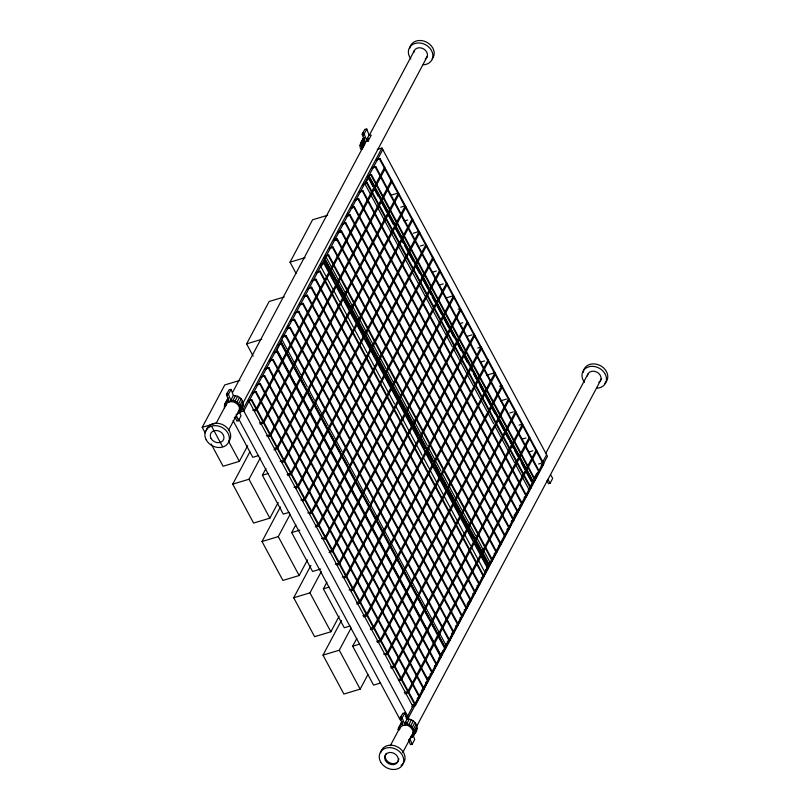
<?xml version="1.0" encoding="UTF-8"?>
<svg xmlns="http://www.w3.org/2000/svg" width="810" height="810" viewBox="0 0 810 810"><rect width="100%" height="100%" fill="white"/><g stroke="black" fill="none" stroke-linecap="round" stroke-linejoin="round"><path stroke-width="1.21" d="M224.461 407.987L224.674 404.271L228.177 397.821L226.881 401.203M225.666 406.337C227.185 396.535 243.83 403.927 238.282 411.804M235.194 416.998L236.733 421.008L238.423 420.734L236.115 414.71L239.436 412.634L243.334 404.392C243.405 399.239 238.282 395.3 233.361 395.452L231.052 389.428L229.027 389.752L226.435 394.632L229.23 401.902M240.357 411.065L243.334 404.392M360.906 149.485C358.425 145.243 361.898 141.061 363.903 137.437L360.389 143.876M361.392 145.952L363.974 141.072L364.733 144.241L362.141 149.111L361.392 145.952L362.748 142.499M362.981 139.006L360.005 145.678M400.596 724.788L401.892 721.416L398.004 729.658L399.036 727.714M399.381 729.931L400.464 727.117L402.945 725.487L400.15 718.217L402.742 713.347L404.767 713.013L407.076 719.037L404.494 723.907C412.3 722.652 419.003 735.217 409.992 738.274M414.072 734.66C420.572 728.787 415.176 718.45 407.076 719.037M205.203 432.904L202.216 427.346L224.755 384.952L239.851 380.416M253.155 356.106L246.594 343.875L269.133 301.492L284.229 296.956M295.994 273.304L290.031 262.187L312.569 219.804L327.665 215.257M364.945 141.507L362.161 134.237L364.753 129.367L366.778 129.033L369.087 135.057L366.495 139.927L368.641 140.1L371.233 135.23L369.087 135.057M366.97 141.183L364.186 133.903L366.778 129.033M361.311 142.307L364.257 138.145M231.255 401.568L228.46 394.298L231.052 389.428M361.533 147.541L364.125 142.661M224.289 406.073L226.355 402.175M224.674 404.271L228.531 398.54M216.057 423.508L226.152 404.534M232.673 392.263L366.788 140.029M369.755 134.45L414.264 50.746M361.705 144.443L363.629 142.115L366.788 141.163L368.337 138.237M233.361 395.452L230.779 400.322C235.69 400.17 240.823 404.109 240.742 409.263M232.915 400.494L235.507 395.624M235.032 401.152L237.624 396.282M236.976 402.256L239.568 397.376M238.616 403.724L241.208 398.854M239.841 405.466L242.433 400.596M240.57 407.349L243.162 402.479M228.521 430.282L239.203 410.194M242.767 403.501L427.315 56.406M239.436 412.634L242.949 406.195M240.661 410.103L242.98 409.404L381.955 148.038L547.449 456.303L539.126 471.936M238.423 420.734L241.015 415.864L239.466 411.844M382.796 149.597L243.82 410.964L239.173 412.361M286.973 348.988L282.194 340.078L277.01 349.819L288.37 370.98M328.941 269.406L324.162 260.496L326.227 257.256L386.016 368.631M372.985 186.594L368.196 177.684L370.261 174.433M370.605 346.133L324.567 260.375L321.043 266.996L325.833 275.906M362.85 184.852L365.087 184.184L368.601 177.552L373.39 186.462M247.951 401.537L251.829 399.755L415.641 704.913M252.224 393.498L256.102 391.716L419.914 696.873M256.497 385.459L260.375 383.677L424.197 688.834M260.779 377.419L264.647 375.637L428.47 680.795M265.052 369.38L268.92 367.598L432.742 672.756M269.325 361.341L273.193 359.559L437.015 664.716M274.762 352.957L277.476 351.52L441.288 656.677M277.87 345.262L281.748 343.481L445.561 648.638M282.143 337.223L286.021 335.451L449.833 640.599L447.515 641.297M287.58 328.84L290.294 327.412L454.106 632.559L451.788 633.258M290.699 321.145L294.567 319.373L458.389 624.52M294.972 313.116L298.839 311.334L462.662 616.481M300.409 304.722L303.112 303.294L466.935 608.452M304.682 296.683L307.395 295.255L471.207 600.413L468.889 601.111M307.79 288.998L311.668 287.216L475.48 592.373M312.063 280.959L315.94 279.177L479.753 584.334M316.335 272.919L320.213 271.137L484.026 576.295M320.608 264.88L324.486 263.098L488.308 568.255M324.891 256.841L328.759 255.059L492.581 560.216M329.164 248.802L333.031 247.02L496.854 552.177M334.601 240.418L337.304 238.99L501.127 544.138M337.709 232.723L341.587 230.951L505.399 536.098M341.982 224.684L345.86 222.912L509.672 528.059L507.354 528.758M347.419 216.3L350.133 214.873L513.945 520.02L511.626 520.719M351.692 208.261L354.405 206.833L518.218 511.991L515.899 512.689M354.81 200.576L358.678 198.794L522.501 503.952M359.083 192.537L362.951 190.755L526.773 495.912M364.52 184.143L367.224 182.716L531.046 487.873M367.629 176.458L371.496 174.677L535.319 479.834M371.901 168.419L375.779 166.637L539.592 471.795M376.174 160.38L380.052 158.598L543.864 463.755L415.257 705.642L411.774 706.684M384.699 167.255L256.081 409.141L252.598 410.184M385.327 168.419L256.709 410.305L254.391 411.004M211.167 444.022L223.104 466.256L239.365 461.356L247.668 445.743M391.584 180.093L262.977 421.98L259.494 423.033M392.212 181.268L263.604 423.144L260.121 424.197M278.164 502.554L269.862 518.167L253.601 523.058L232.713 484.147L249.915 451.808M398.479 192.942L269.872 434.818L266.389 435.871M399.107 194.106L270.5 435.983L268.171 436.691M232.713 484.147L248.974 479.257L260.243 458.065M289.089 512.386L283.277 514.137L262.389 475.227L265.953 468.534M406.002 206.945L277.395 448.831L273.901 449.874M412.27 218.619L283.662 460.505L280.169 461.548M412.897 219.783L284.28 461.67L281.961 462.368M419.793 232.622L291.175 474.508L287.692 475.561M307.466 559.902L299.163 575.525L282.903 580.416L262.015 541.505L280.402 506.928M426.06 244.296L297.442 486.182L293.959 487.235M426.678 245.47L298.07 487.347L295.751 488.045M262.015 541.505L278.275 536.615L290.132 514.299M432.945 257.145L304.337 499.021L300.854 500.074M433.573 258.309L304.965 500.195L302.636 500.894M320.709 569.035L312.579 571.485L291.691 532.575L295.842 524.769M439.84 269.983L311.232 511.859L307.749 512.912M440.468 271.147L311.86 513.034L309.531 513.732M446.735 282.822L318.127 524.708L315.799 525.406M447.363 283.986L318.745 525.872L315.262 526.915M453.63 295.66L325.012 537.546L321.529 538.589M339.157 616.177L330.855 631.79L314.594 636.68L293.706 597.77L310.908 565.421M454.258 296.825L325.64 538.711L323.322 539.409M293.706 597.77L309.967 592.879L321.236 571.688M461.143 309.673L332.535 551.549L329.052 552.602M350.082 626.008L344.27 627.75L323.382 588.84L326.946 582.147M467.41 321.347L338.803 563.223L335.32 564.276M468.038 322.512L339.43 564.398L337.102 565.096M474.306 334.186L345.698 576.062L342.215 577.115M474.933 335.35L346.326 577.236L343.997 577.935M481.828 348.189L353.221 590.075L350.892 590.774M367.872 674.639L360.156 689.138L343.896 694.038L323.008 655.128L341.395 620.551M488.096 359.863L359.478 601.749L357.159 602.448M488.724 361.027L360.106 602.913L356.623 603.966M323.008 655.128L339.268 650.227L351.135 627.922M494.991 372.701L366.373 614.587L362.89 615.64M495.619 373.876L367.001 615.752L363.518 616.805M380.548 683.012L373.572 685.108L352.684 646.198L356.835 638.391M502.504 386.714L373.896 628.601L370.413 629.643M508.771 398.388L380.163 640.264L376.68 641.317M509.399 399.553L380.791 641.439L377.308 642.482M515.666 411.227L387.058 653.113L383.575 654.156M516.294 412.391L387.686 654.278L385.358 654.976M523.189 425.23L394.571 667.116L391.088 668.169M529.456 436.904L400.839 678.79L398.52 679.489M530.084 438.078L401.466 679.954L399.148 680.653M536.352 449.752L407.734 691.629L404.251 692.682M536.969 450.917L408.361 692.803L404.878 693.846M404.97 725.163L402.175 717.883L404.767 713.013M398.388 727.856L402.246 722.125M390.258 745.787L399.755 727.927M545.737 453.377L587.868 374.129M412.978 706.067L407.632 716.121L405.314 716.82M427.234 679.256L428.419 677.018M445.054 645.752L446.239 643.515M467.026 604.422L468.21 602.184M487.215 566.443L488.41 564.206M513.945 516.183L515.13 513.945M534.134 478.204L536.514 473.739M542.447 462.561L546.608 454.744M443.171 650.562L440.832 654.976L393.002 565.876M442.797 643.92L444.994 647.139L446.006 645.236L419.104 595.117M484.866 572.154L488.389 565.532L475.237 541.029M530.074 487.124L532.423 482.709L388.334 214.306M406.144 718.369L408.473 717.67L415.601 704.265M416.785 702.037L442.321 654.004M443.515 651.777L511.211 524.434M512.406 522.207L537.941 474.174M403.096 725.416L404.777 725.142L406.337 722.226M406.63 724.079L409.222 719.209M408.746 724.737L411.338 719.867M410.69 725.841L413.282 720.971M412.33 727.309L414.923 722.439M413.556 729.051L416.148 724.18M402.722 752.561L413.404 732.473M414.285 730.944L416.877 726.074M416.968 725.77L601.516 378.675M411.763 737.464L413.839 733.566M414.457 732.858L417.049 727.977M413.151 736.229L416.664 729.79M546.882 480.877L548.572 483.752L550.132 483.216L552.714 478.345L550.466 474.498M408.524 739.581L410.447 744.603L412.138 744.319L414.72 739.449L413.181 735.439M363.488 133.356L363.174 133.67M227.337 393.822L227.073 395.047M401.051 717.407L401.426 718.024M401.487 718.946L400.788 718.642M240.641 408.999L242.028 407.764M410.832 736.422C416.31 732.442 410.437 724.423 404.777 725.142M362.698 141.072L364.47 140.262M226.982 401.466L228.754 400.656M400.697 725.051L402.469 724.241M377.308 149.435L381.955 148.038M376.569 159.651L380.052 158.598M372.286 167.69L375.779 166.637M368.013 175.73L371.496 174.677M363.741 183.769L367.224 182.716M359.468 191.808L362.951 190.755M356.359 199.493L358.678 198.794M390.349 195.382L397.325 193.286M350.922 207.876L354.405 206.833M346.65 215.916L350.133 214.873M343.531 223.611L345.86 222.912M400.727 207.178L405.375 205.78L276.767 447.657L274.438 448.355M338.094 231.994L341.587 230.951M333.821 240.033L337.304 238.99M404.139 221.069L407.622 220.016M329.548 248.073L333.031 247.02M290.031 262.187L305.127 257.641M325.276 256.112L328.759 255.059M323.99 257.934L326.227 257.256M413.353 233.209L419.165 231.457L290.547 473.344L287.064 474.387M321.003 264.151L324.486 263.098M316.73 272.19L320.213 271.137M420.248 246.048L423.731 244.995M313.612 279.875L315.94 279.177M309.339 287.914L311.668 287.216M303.902 296.298L307.395 295.255M299.629 304.337L303.112 303.294M296.521 312.032L298.839 311.334M432.874 272.079L436.357 271.026M291.084 320.416L294.567 319.373M286.811 328.455L290.294 327.412M439.769 284.917L443.252 283.865M246.594 343.875L261.691 339.339M282.538 336.494L286.021 335.451M279.42 344.179L281.748 343.481M445.5 298.11L452.466 296.014M273.983 352.573L277.476 351.52M269.71 360.612L273.193 359.559M458.197 309.197L460.525 308.499L331.908 550.385L329.589 551.083M266.601 368.297L268.92 367.598M262.329 376.336L264.647 375.637M256.892 384.73L260.375 383.677M459.28 323.787L462.773 322.744M252.619 392.759L256.102 391.716M249.5 400.454L251.829 399.755M467.34 336.282L471.987 334.884M202.216 427.346L216.159 423.144M234.222 417.717L236.54 417.018M477.718 348.067L481.201 347.024L352.593 588.91L349.1 589.953M481.12 361.959L484.613 360.916M486.861 375.151L493.827 373.056M258.592 455.574L252.781 457.326L233.088 420.633M499.557 386.248L501.876 385.55L373.268 627.426L370.95 628.125M500.641 400.828L506.452 399.087M262.389 475.227L268.201 473.475M509.854 412.978L513.348 411.925M519.078 425.118L522.561 424.065L393.954 665.952L390.46 666.995M522.48 439L525.973 437.957M529.375 451.848L532.858 450.795M291.691 532.575L299.822 530.125M538.589 463.988L543.237 462.591L414.629 704.467L412.31 705.166M541.151 465.183L543.48 464.484L379.657 159.337M536.878 473.222L539.207 472.524L375.384 167.366M532.605 481.261L534.934 480.563L371.112 175.405M528.333 489.301L530.651 488.602L366.839 183.445M524.06 497.34L526.378 496.641L362.566 191.484M519.787 505.379L522.106 504.681L358.293 199.523M515.514 513.418L517.833 512.72L354.021 207.562M511.242 521.458L513.56 520.759L349.738 215.602M506.959 529.497L509.287 528.798L345.465 223.641M323.382 588.84L329.194 587.098M498.413 545.565L500.742 544.867L336.919 239.719M494.14 553.605L496.459 552.906L332.647 247.759M488.389 565.532L490.05 562.413L476.887 537.911M485.595 569.683L487.914 568.985L324.101 263.827M481.322 577.722L483.641 577.024L319.828 271.866M477.039 585.762L479.368 585.063L315.546 279.906M472.767 593.801L475.095 593.102L311.273 287.945M468.494 601.84L470.823 601.141L307 295.984M464.221 609.879L466.55 609.181L302.727 304.023M352.684 646.198L359.66 644.102M459.948 617.919L462.267 617.22L298.455 312.063M455.676 625.958L457.994 625.259L294.182 320.102M451.403 633.987L453.721 633.288L289.909 328.141M447.13 642.026L449.449 641.328L285.626 336.18M438.575 658.105L440.903 657.406L277.081 352.259M434.302 666.144L436.63 665.445L272.808 360.288M430.029 674.183L432.348 673.485L268.535 368.327M425.756 682.222L428.075 681.524L264.262 376.367M421.483 690.262L423.802 689.563L259.99 384.406M417.211 698.301L419.529 697.602L255.717 392.445M399.502 718.561L401.831 717.862M362.161 134.237L364.186 133.903M226.435 394.632L228.46 394.298M400.15 718.217L402.175 717.883M366.788 141.163L368.57 141.304M363.062 133.427L363.437 134.035M362.799 134.662L363.174 135.27M547.874 479.378L550.132 483.216M369.249 176.347L387.787 210.873M388.982 213.101L429.037 287.712M430.231 289.94L442.786 313.328M443.981 315.556L470.286 364.561M471.481 366.788L518.714 454.774M519.909 457.002L533.061 481.505L505.754 431.507M368.844 176.469L373.623 185.379M374.817 187.606L380.801 198.744M381.996 200.971L387.372 210.995M388.567 213.222L401.122 236.611M402.327 238.839L422.05 275.592M423.245 277.82L428.632 287.844M429.826 290.071L435.8 301.199M436.995 303.426L442.382 313.45M443.576 315.677L463.31 352.431M464.505 354.658L504.559 429.28M374.584 188.69L387.139 212.078M374.777 189.925L378.361 196.607M381.348 202.176L386.734 212.2M388.527 215.541L393.306 224.451M395.705 228.906L400.484 237.816M402.276 241.157L403.471 243.385M404.666 245.612L407.663 251.181M409.455 254.522L413.039 261.205M416.026 266.774L419.62 273.456M422.607 279.025L427.984 289.048M429.776 292.39L430.971 294.617M432.175 296.845L435.162 302.413M436.954 305.755L441.733 314.665M443.526 318.006L448.912 328.03M450.107 330.257L453.691 336.94M457.285 343.622L460.87 350.305M463.857 355.873L467.441 362.556M471.035 369.238L472.23 371.466M473.425 373.693L476.412 379.262M479.996 385.945L482.993 391.513M484.785 394.855L490.161 404.878M491.356 407.106L494.95 413.788M498.535 420.461L503.911 430.485M505.116 432.712L508.7 439.395M509.895 441.622L511.09 443.85M512.284 446.077L513.479 448.305M514.674 450.532L517.671 456.101M521.255 462.783L524.84 469.466M526.034 471.693L531.421 481.717M365.087 184.184L411.115 269.933M412.31 272.16L432.044 308.914M433.239 311.141L445.794 334.53M446.988 336.757L452.375 346.781M453.57 349.009L459.543 360.146M460.738 362.374L473.303 385.762M474.498 387.99L487.053 411.379M488.248 413.606L493.624 423.63M494.819 425.858L500.803 436.995M501.998 439.222L514.553 462.601M515.747 464.829L528.9 489.331M351.904 205.214L353.059 207.38M347.632 213.253L348.786 215.419M341.192 231.68L505.015 536.827M339.663 230.415L340.818 232.581M334.803 237.37L336.545 240.61M328.374 255.798L492.186 560.945M387.21 370.858L420.694 433.218M421.888 435.446L427.265 445.47M428.46 447.697L434.443 458.835M435.638 461.062L441.015 471.086M442.219 473.313L448.193 484.451M449.388 486.678L461.943 510.067M463.138 512.295L475.693 535.683M325.215 259.17L343.744 293.696M344.938 295.923L357.493 319.302M358.688 321.529L371.253 344.918M372.448 347.146L385.003 370.534M386.198 372.762L398.753 396.151M399.948 398.378L419.681 435.132M420.876 437.359L426.252 447.383M427.447 449.611L440.002 473M441.197 475.227L460.93 511.981M462.125 514.208L488.43 563.203M324.81 259.291L329.589 268.201M330.784 270.429L370.838 345.04M372.641 348.381L412.695 423.002M413.89 425.23L419.266 435.253M420.461 437.481L426.445 448.618M427.639 450.846L453.944 499.851M455.139 502.078L460.525 512.102M461.72 514.33L467.694 525.467M468.889 527.695L474.275 537.719M475.47 539.946L481.444 551.073M482.649 553.301L488.025 563.325M371.8 348.361L405.283 410.731M406.478 412.958L411.855 422.982M413.049 425.199L419.033 436.337M420.228 438.564L425.615 448.588M426.809 450.816L432.783 461.953M433.978 464.181L446.533 487.569M447.727 489.797L460.283 513.186M461.477 515.413L474.042 538.802M330.146 271.633L333.73 278.316M337.314 284.998L340.301 290.567M341.496 292.795L342.701 295.022M343.896 297.25L349.272 307.274M351.064 310.615L356.451 320.638M357.645 322.866L363.619 334.003M366.616 339.572L370.2 346.255M371.395 348.482L374.979 355.165M376.174 357.392L377.369 359.62M378.574 361.847L381.561 367.416M382.755 369.643L383.95 371.871M385.145 374.099L391.129 385.236M394.116 390.805L397.7 397.487M398.895 399.715L404.281 409.738M406.073 413.08L411.45 423.103M412.644 425.331L418.031 435.355M419.823 438.696L422.81 444.255M424.005 446.482L425.199 448.71M426.394 450.937L429.391 456.506M430.586 458.733L431.781 460.961M435.365 467.643L438.949 474.326M440.154 476.553L445.53 486.577M447.322 489.918L452.709 499.942M453.904 502.17L456.891 507.738M458.085 509.966L459.28 512.193M461.072 515.535L470.64 533.355M471.835 535.582L473.03 537.81M476.624 544.492L480.806 552.288M483.195 556.743L486.78 563.426M327.027 278.134L339.582 301.522M340.777 303.75L353.332 327.139M354.527 329.366L367.082 352.755M368.277 354.983L380.832 378.371M382.026 380.599L394.581 403.987M395.776 406.215L422.091 455.22M423.286 457.447L443.009 494.191M444.204 496.419L470.519 545.424M471.714 547.651L484.269 571.04M287.793 325.792L288.947 327.959M284.097 334.915L285.262 337.071M288.168 351.216L300.723 374.605M301.917 376.832L307.304 386.856M308.499 389.083L314.472 400.221M315.677 402.449L328.232 425.827M329.427 428.055L341.982 451.443M343.177 453.671L355.732 477.06M356.926 479.287L369.481 502.676M370.676 504.903L417.909 592.89M281.171 341.982L285.96 350.892M287.155 353.119L299.71 376.508M300.905 378.736L306.291 388.759M307.486 390.987L327.21 427.741M328.404 429.968L340.959 453.357M342.164 455.584L354.719 478.973M355.914 481.201L368.469 504.589M369.664 506.817L382.219 530.206M383.413 532.433L395.968 555.812M397.163 558.039L409.718 581.428M410.913 583.656L416.897 594.793M418.092 597.021L444.994 647.139M280.766 342.114L281.961 344.331M283.166 346.558L285.555 351.013M289.737 358.81L292.126 363.265M295.123 368.833L298.708 375.516M301.097 379.971L304.084 385.54M307.678 392.222L310.068 396.677M313.652 403.36L316.639 408.928M319.029 413.383L320.233 415.611M324.415 423.407L326.805 427.862M330.986 435.658L333.983 441.227M336.373 445.682L339.957 452.365M342.346 456.82L345.343 462.388M348.928 469.071L351.317 473.526M356.106 482.436L357.899 485.777M360.288 490.232L361.483 492.46M365.664 500.256L368.064 504.711M372.246 512.507L375.233 518.076M377.622 522.531L381.216 529.213M383.606 533.668L387.19 540.351M390.177 545.92L392.577 550.375M397.356 559.285L399.148 562.626M401.537 567.081L402.732 569.308M406.924 577.095L409.313 581.55M413.495 589.346L416.492 594.915M418.881 599.37L423.66 608.28M424.855 610.507L428.45 617.19M431.436 622.758L433.826 627.213M438.605 636.123L440.397 639.465M281.353 344.22L445.176 649.367M289.565 373.207L309.298 409.961M310.493 412.189L336.798 461.194M337.993 463.421L350.548 486.81M351.742 489.037L391.807 563.649M270.692 357.949L271.856 360.106M251.434 400.484L415.257 705.642M248.994 401.223L412.817 706.371M242.98 409.404L408.473 717.67M238.677 418.972L400.342 720.12M228.623 441.349L239.365 461.356M248.974 479.257L269.862 518.167M309.967 592.879L330.855 631.79M278.275 536.615L299.163 575.525M339.268 650.227L360.156 689.138M211.916 426.86L222.355 446.32M409.819 738.295L412.138 744.319M206.287 430.849A12.747 10.378 28 0 1 222.689 424.673A12.747 10.378 28 0 1 228.744 441.551M410.862 58.928A12.747 10.378 28 0 1 414.71 43.538A12.747 10.378 28 0 1 432.115 51.83A12.747 10.378 28 0 1 423.215 64.81M409.779 48.134A12.747 10.378 28 0 1 426.181 41.958A12.747 10.378 28 0 1 432.236 58.836M413.778 52.549A7.128 5.802 28 0 1 423.559 48.863A7.128 5.802 28 0 1 425.23 59.039M398.884 758.869A7.128 5.802 28 0 1 389.944 762.969A7.128 5.802 28 0 1 386.279 753.411M380.639 752.824A12.747 10.378 28 0 1 398.51 747.448A12.747 10.378 28 0 1 401.031 765.359M584.466 382.31A12.747 10.378 28 0 1 588.313 366.93A12.747 10.378 28 0 1 605.718 375.222A12.747 10.378 28 0 1 596.828 388.203M583.281 372.448A12.747 10.378 28 0 1 600.291 365.604A12.747 10.378 28 0 1 604.533 383.515M587.392 375.941A7.128 5.802 28 0 1 597.162 372.256A7.128 5.802 28 0 1 598.843 382.431M401.315 719.685A1.428 0.567 80.7 0 1 400.717 719.007M400.535 718.298A1.428 0.567 80.7 0 1 400.697 716.982A1.428 0.567 80.7 0 1 401.365 717.255M236.085 416.877A1.428 0.567 80.7 0 1 235.366 416.684M227.134 395.705A1.428 0.567 80.7 0 1 226.79 394.166A1.428 0.567 80.7 0 1 227.185 393.275M363.315 135.695A1.428 0.567 80.7 0 1 362.728 135.017M362.516 133.954A1.428 0.567 80.7 0 1 363.214 133.053M206.226 439.87A12.747 10.378 28 0 0 227.448 443.991A12.747 10.378 28 0 0 217.738 425.908A12.747 10.378 28 0 0 206.226 439.87M211.035 438.423A7.128 5.802 28 0 0 222.902 440.721A7.128 5.802 28 0 0 217.475 430.616A7.128 5.802 28 0 0 211.035 438.423M380.589 761.846A12.747 10.378 28 0 0 401.8 765.966A12.747 10.378 28 0 0 392.101 747.883A12.747 10.378 28 0 0 380.589 761.846M385.398 760.398A7.128 5.802 28 0 0 397.254 762.706A7.128 5.802 28 0 0 391.827 752.591A7.128 5.802 28 0 0 385.398 760.398"/></g></svg>
